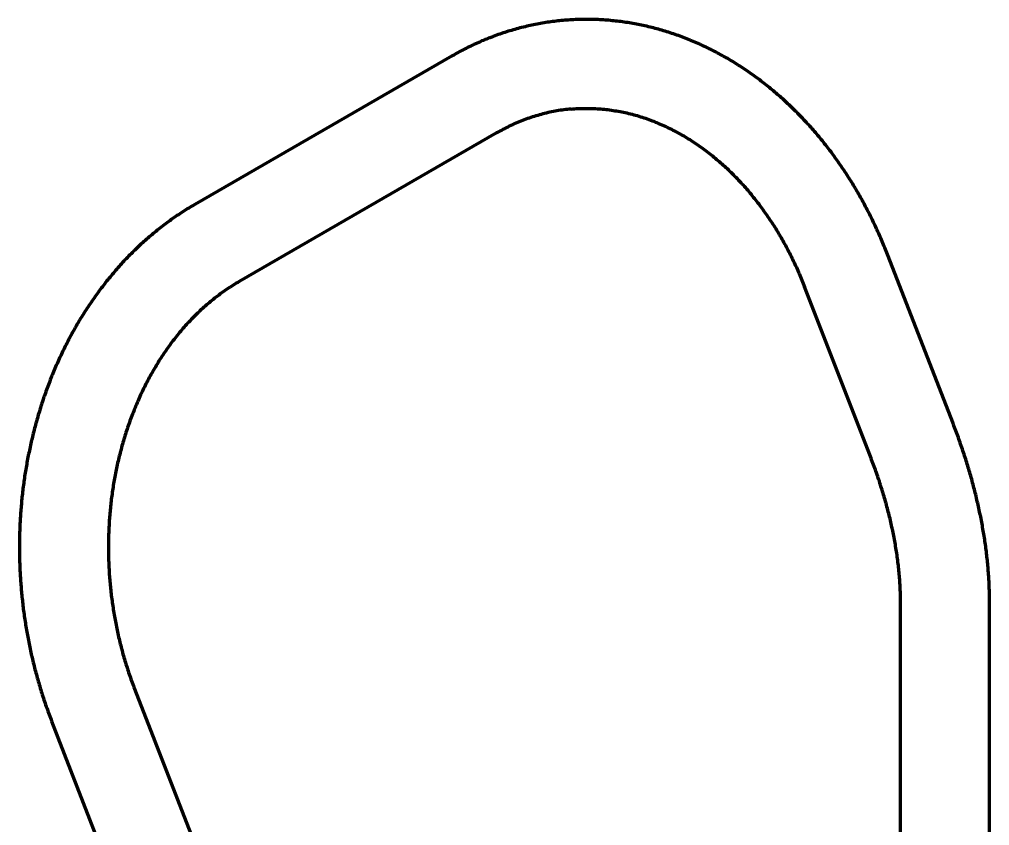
# Model space of a CAD drawing. Header units: millimetres. Extents: x 0 to 2208, y 0 to 420.
# Drawn here: x 180.14 to 193.99, y 88.8 to 100.31 of the extents above; entities that cross this region are included whole.
import ezdxf

# ---------------------------------------------------------------- set-up
doc = ezdxf.new("R2010")
doc.units = ezdxf.units.MM
doc.layers.add('01-VISIBLE', color=7, linetype='CONTINUOUS', lineweight=70)

msp = doc.modelspace()

# ---------------------------------------------------------------- linework, layer by layer
at = {"layer": '01-VISIBLE'}
for p, q in [((186.318, 99.793), (182.645, 97.672)), ((186.953, 98.693), (183.28, 96.572)), ((193.471, 94.534), (192.531, 96.958)), ((192.287, 94.074), (191.347, 96.498)), ((192.718, 83.812), (192.718, 91.989)), ((193.988, 83.16), (193.988, 91.989)), ((181.786, 90.754), (182.727, 88.33)), ((180.602, 90.295), (181.543, 87.871))]:
    msp.add_line(p, q, dxfattribs=at)
for points in [[(192.531, 96.958), (192.522, 96.981), (192.513, 97.004), (192.503, 97.027), (192.494, 97.051), (192.484, 97.074), (192.475, 97.097), (192.465, 97.12), (192.456, 97.143), (192.446, 97.166), (192.436, 97.189), (192.426, 97.212), (192.416, 97.235), (192.406, 97.258), (192.395, 97.28), (192.385, 97.303), (192.375, 97.326), (192.364, 97.349), (192.354, 97.371), (192.343, 97.394), (192.332, 97.416), (192.321, 97.439), (192.31, 97.461), (192.299, 97.484), (192.288, 97.506), (192.277, 97.529), (192.266, 97.551), (192.254, 97.573), (192.243, 97.595), (192.231, 97.618), (192.219, 97.64), (192.208, 97.662), (192.196, 97.684), (192.184, 97.706), (192.172, 97.728), (192.16, 97.75), (192.147, 97.771), (192.135, 97.793), (192.123, 97.815), (192.11, 97.837), (192.098, 97.858), (192.085, 97.88), (192.072, 97.901), (192.059, 97.923), (192.047, 97.944), (192.034, 97.966), (192.02, 97.987), (192.007, 98.008), (191.994, 98.029), (191.981, 98.05), (191.967, 98.071), (191.954, 98.092), (191.94, 98.113), (191.926, 98.134), (191.912, 98.155), (191.899, 98.176), (191.885, 98.197), (191.87, 98.217), (191.856, 98.238), (191.842, 98.259), (191.828, 98.279), (191.813, 98.299), (191.799, 98.32), (191.784, 98.34), (191.769, 98.36), (191.755, 98.381), (191.74, 98.401), (191.725, 98.421), (191.71, 98.441), (191.695, 98.461), (191.679, 98.48), (191.664, 98.5), (191.649, 98.52), (191.633, 98.539), (191.618, 98.559), (191.602, 98.578), (191.586, 98.598), (191.57, 98.617), (191.554, 98.637), (191.538, 98.656), (191.522, 98.675), (191.506, 98.694), (191.49, 98.713), (191.473, 98.732), (191.457, 98.751), (191.44, 98.769), (191.424, 98.788), (191.407, 98.807), (191.39, 98.825), (191.373, 98.844), (191.356, 98.862), (191.339, 98.88), (191.322, 98.898), (191.305, 98.917), (191.287, 98.935), (191.27, 98.952), (191.252, 98.97), (191.235, 98.988), (191.217, 99.006), (191.199, 99.023), (191.182, 99.041), (191.164, 99.058), (191.146, 99.076), (191.128, 99.093), (191.109, 99.11), (191.091, 99.127), (191.073, 99.144), (191.054, 99.161), (191.036, 99.178), (191.017, 99.195), (190.998, 99.211), (190.98, 99.228), (190.961, 99.244), (190.942, 99.261), (190.923, 99.277), (190.904, 99.293), (190.885, 99.309), (190.865, 99.325), (190.846, 99.341), (190.827, 99.357), (190.807, 99.372), (190.787, 99.388), (190.768, 99.403), (190.748, 99.418), (190.728, 99.434), (190.708, 99.449), (190.688, 99.464), (190.668, 99.479), (190.648, 99.494), (190.628, 99.508), (190.608, 99.523), (190.587, 99.537), (190.567, 99.552), (190.546, 99.566), (190.526, 99.58), (190.505, 99.594), (190.484, 99.608), (190.463, 99.622), (190.442, 99.636), (190.421, 99.649), (190.4, 99.663), (190.379, 99.676), (190.358, 99.689), (190.337, 99.703), (190.315, 99.716), (190.294, 99.728), (190.272, 99.741), (190.251, 99.754), (190.229, 99.766), (190.207, 99.779), (190.186, 99.791), (190.164, 99.803), (190.142, 99.815), (190.12, 99.827), (190.098, 99.839), (190.076, 99.851), (190.053, 99.862), (190.031, 99.874), (190.009, 99.885), (189.986, 99.896), (189.964, 99.907), (189.942, 99.918), (189.919, 99.929), (189.896, 99.939), (189.874, 99.95), (189.851, 99.96), (189.828, 99.97), (189.805, 99.98), (189.782, 99.99), (189.759, 100), (189.736, 100.01), (189.713, 100.019), (189.69, 100.029), (189.667, 100.038), (189.643, 100.047), (189.62, 100.056), (189.596, 100.065), (189.573, 100.073), (189.55, 100.082), (189.526, 100.09), (189.502, 100.099), (189.479, 100.107), (189.455, 100.115), (189.431, 100.122), (189.407, 100.13), (189.384, 100.138), (189.36, 100.145), (189.336, 100.152), (189.312, 100.159), (189.288, 100.166), (189.264, 100.173), (189.239, 100.179), (189.215, 100.186), (189.191, 100.192), (189.167, 100.198), (189.143, 100.204), (189.118, 100.21), (189.094, 100.216), (189.07, 100.221), (189.045, 100.227), (189.021, 100.232), (188.996, 100.237), (188.972, 100.242), (188.947, 100.247), (188.923, 100.251), (188.898, 100.256), (188.873, 100.26), (188.849, 100.264), (188.824, 100.268), (188.799, 100.272), (188.774, 100.276), (188.75, 100.279), (188.725, 100.282), (188.7, 100.286), (188.675, 100.289), (188.65, 100.291), (188.626, 100.294), (188.601, 100.296), (188.576, 100.299), (188.551, 100.301), (188.526, 100.303), (188.501, 100.305), (188.476, 100.307), (188.451, 100.308), (188.426, 100.309), (188.401, 100.311), (188.376, 100.312), (188.351, 100.312), (188.326, 100.313), (188.301, 100.314), (188.276, 100.314), (188.251, 100.314), (188.226, 100.314), (188.201, 100.314), (188.176, 100.314), (188.151, 100.313), (188.126, 100.313), (188.101, 100.312), (188.076, 100.311), (188.051, 100.31), (188.026, 100.308), (188.001, 100.307), (187.976, 100.305), (187.951, 100.303), (187.926, 100.301), (187.901, 100.299), (187.876, 100.297), (187.852, 100.294), (187.827, 100.292), (187.802, 100.289), (187.777, 100.286), (187.752, 100.283), (187.727, 100.28), (187.703, 100.276), (187.678, 100.273), (187.653, 100.269), (187.629, 100.265), (187.604, 100.261), (187.579, 100.256), (187.555, 100.252), (187.53, 100.247), (187.505, 100.242), (187.481, 100.237), (187.456, 100.232), (187.432, 100.227), (187.408, 100.222), (187.383, 100.216), (187.359, 100.21), (187.335, 100.204), (187.31, 100.198), (187.286, 100.192), (187.262, 100.186), (187.238, 100.179), (187.214, 100.172), (187.19, 100.166), (187.166, 100.158), (187.142, 100.151), (187.118, 100.144), (187.094, 100.136), (187.07, 100.129), (187.046, 100.121), (187.023, 100.113), (186.999, 100.105), (186.975, 100.097), (186.952, 100.088), (186.928, 100.08), (186.905, 100.071), (186.882, 100.062), (186.858, 100.053), (186.835, 100.044), (186.812, 100.034), (186.789, 100.025), (186.766, 100.015), (186.743, 100.006), (186.72, 99.996), (186.697, 99.986), (186.674, 99.975), (186.651, 99.965), (186.628, 99.954), (186.606, 99.944), (186.583, 99.933), (186.561, 99.922), (186.538, 99.911), (186.516, 99.9), (186.494, 99.888), (186.471, 99.877), (186.449, 99.865), (186.427, 99.854), (186.405, 99.842), (186.383, 99.83), (186.362, 99.818), (186.34, 99.805), (186.318, 99.793)], [(188.015, 99.034), (187.99, 99.032), (187.964, 99.029), (187.939, 99.026), (187.913, 99.023), (187.888, 99.02), (187.863, 99.016), (187.838, 99.012), (187.812, 99.008), (187.787, 99.003), (187.762, 98.999), (187.737, 98.994), (187.712, 98.988), (187.687, 98.983), (187.662, 98.977), (187.637, 98.971), (187.613, 98.965), (187.588, 98.958), (187.563, 98.951), (187.539, 98.944), (187.514, 98.937), (187.49, 98.93), (187.465, 98.922), (187.441, 98.914), (187.417, 98.906), (187.393, 98.897), (187.369, 98.888), (187.345, 98.879), (187.321, 98.87), (187.297, 98.861), (187.274, 98.851), (187.25, 98.841), (187.227, 98.831), (187.203, 98.821), (187.18, 98.81), (187.157, 98.8), (187.134, 98.789), (187.111, 98.777), (187.088, 98.766), (187.065, 98.754), (187.042, 98.742), (187.02, 98.73), (186.998, 98.718), (186.975, 98.706), (186.953, 98.693)], [(188.015, 99.034), (188.04, 99.036), (188.065, 99.038), (188.09, 99.04), (188.115, 99.041), (188.14, 99.042), (188.165, 99.043), (188.19, 99.044), (188.215, 99.044), (188.24, 99.044), (188.265, 99.044), (188.291, 99.044), (188.316, 99.043), (188.341, 99.042), (188.366, 99.041), (188.391, 99.039), (188.416, 99.038), (188.441, 99.036), (188.466, 99.034), (188.491, 99.031), (188.516, 99.028), (188.541, 99.026), (188.565, 99.022), (188.59, 99.019), (188.615, 99.015), (188.64, 99.011), (188.665, 99.007), (188.689, 99.003), (188.714, 98.998), (188.739, 98.994), (188.763, 98.988), (188.788, 98.983), (188.812, 98.978), (188.836, 98.972), (188.861, 98.966), (188.885, 98.96), (188.909, 98.953), (188.933, 98.946), (188.958, 98.94), (188.982, 98.932), (189.006, 98.925), (189.03, 98.918), (189.053, 98.91), (189.077, 98.902), (189.101, 98.894), (189.124, 98.885), (189.148, 98.877), (189.171, 98.868), (189.195, 98.859), (189.218, 98.849), (189.241, 98.84), (189.265, 98.83), (189.288, 98.82), (189.311, 98.81), (189.333, 98.8), (189.356, 98.79), (189.379, 98.779), (189.402, 98.768), (189.424, 98.757), (189.447, 98.746), (189.469, 98.735), (189.491, 98.723), (189.513, 98.711), (189.535, 98.699), (189.557, 98.687), (189.579, 98.675), (189.601, 98.663), (189.623, 98.65), (189.644, 98.637), (189.666, 98.624), (189.687, 98.611), (189.708, 98.598), (189.729, 98.584), (189.75, 98.571), (189.771, 98.557), (189.792, 98.543), (189.813, 98.529), (189.834, 98.515), (189.854, 98.5), (189.875, 98.486), (189.895, 98.471), (189.915, 98.456), (189.935, 98.441), (189.955, 98.426), (189.975, 98.411), (189.995, 98.395), (190.015, 98.38), (190.034, 98.364), (190.054, 98.348), (190.073, 98.332), (190.092, 98.316), (190.111, 98.3), (190.13, 98.284), (190.149, 98.267), (190.168, 98.25), (190.187, 98.234), (190.205, 98.217), (190.223, 98.2), (190.242, 98.183), (190.26, 98.165), (190.278, 98.148), (190.296, 98.131), (190.314, 98.113), (190.332, 98.095), (190.349, 98.077), (190.367, 98.06), (190.384, 98.041), (190.402, 98.023), (190.419, 98.005), (190.436, 97.987), (190.453, 97.968), (190.47, 97.95), (190.486, 97.931), (190.503, 97.912), (190.519, 97.893), (190.536, 97.874), (190.552, 97.855), (190.568, 97.836), (190.584, 97.817), (190.6, 97.797), (190.616, 97.778), (190.632, 97.758), (190.647, 97.739), (190.663, 97.719), (190.678, 97.699), (190.693, 97.679), (190.708, 97.659), (190.723, 97.639), (190.738, 97.619), (190.753, 97.599), (190.768, 97.578), (190.782, 97.558), (190.797, 97.537), (190.811, 97.517), (190.825, 97.496), (190.839, 97.475), (190.853, 97.454), (190.867, 97.434), (190.881, 97.413), (190.894, 97.392), (190.908, 97.37), (190.921, 97.349), (190.935, 97.328), (190.948, 97.307), (190.961, 97.285), (190.974, 97.264), (190.987, 97.242), (190.999, 97.221), (191.012, 97.199), (191.024, 97.177), (191.037, 97.155), (191.049, 97.133), (191.061, 97.112), (191.073, 97.09), (191.085, 97.067), (191.097, 97.045), (191.109, 97.023), (191.12, 97.001), (191.132, 96.979), (191.143, 96.956), (191.154, 96.934), (191.166, 96.911), (191.177, 96.889), (191.187, 96.866), (191.198, 96.844), (191.209, 96.821), (191.22, 96.798), (191.23, 96.775), (191.24, 96.753), (191.251, 96.73), (191.261, 96.707), (191.271, 96.684), (191.281, 96.661), (191.29, 96.638), (191.3, 96.615), (191.31, 96.591), (191.319, 96.568), (191.328, 96.545), (191.338, 96.522), (191.347, 96.498)], [(182.645, 97.672), (182.623, 97.659), (182.601, 97.647), (182.58, 97.634), (182.558, 97.621), (182.537, 97.608), (182.516, 97.594), (182.495, 97.581), (182.474, 97.568), (182.453, 97.554), (182.432, 97.54), (182.411, 97.526), (182.39, 97.512), (182.369, 97.498), (182.349, 97.484), (182.328, 97.47), (182.308, 97.455), (182.287, 97.44), (182.267, 97.426), (182.247, 97.411), (182.227, 97.396), (182.207, 97.381), (182.187, 97.366), (182.167, 97.35), (182.148, 97.335), (182.128, 97.319), (182.108, 97.304), (182.089, 97.288), (182.069, 97.272), (182.05, 97.256), (182.031, 97.24), (182.012, 97.224), (181.993, 97.208), (181.974, 97.191), (181.955, 97.175), (181.936, 97.158), (181.918, 97.141), (181.899, 97.124), (181.881, 97.108), (181.862, 97.091), (181.844, 97.073), (181.826, 97.056), (181.808, 97.039), (181.79, 97.021), (181.772, 97.004), (181.754, 96.986), (181.737, 96.969), (181.719, 96.951), (181.701, 96.933), (181.684, 96.915), (181.667, 96.897), (181.649, 96.879), (181.632, 96.86), (181.615, 96.842), (181.598, 96.823), (181.582, 96.805), (181.565, 96.786), (181.548, 96.768), (181.532, 96.749), (181.515, 96.73), (181.499, 96.711), (181.483, 96.692), (181.467, 96.673), (181.45, 96.653), (181.435, 96.634), (181.419, 96.615), (181.403, 96.595), (181.387, 96.576), (181.372, 96.556), (181.356, 96.536), (181.341, 96.517), (181.326, 96.497), (181.311, 96.477), (181.295, 96.457), (181.28, 96.437), (181.266, 96.417), (181.251, 96.396), (181.236, 96.376), (181.222, 96.356), (181.207, 96.335), (181.193, 96.315), (181.179, 96.294), (181.164, 96.273), (181.15, 96.253), (181.136, 96.232), (181.123, 96.211), (181.109, 96.19), (181.095, 96.169), (181.082, 96.148), (181.068, 96.127), (181.055, 96.106), (181.041, 96.085), (181.028, 96.063), (181.015, 96.042), (181.002, 96.02), (180.989, 95.999), (180.977, 95.977), (180.964, 95.956), (180.951, 95.934), (180.939, 95.912), (180.927, 95.891), (180.914, 95.869), (180.902, 95.847), (180.89, 95.825), (180.878, 95.803), (180.866, 95.781), (180.854, 95.759), (180.843, 95.737), (180.831, 95.714), (180.82, 95.692), (180.808, 95.67), (180.797, 95.648), (180.786, 95.625), (180.775, 95.603), (180.764, 95.58), (180.753, 95.558), (180.742, 95.535), (180.731, 95.512), (180.721, 95.49), (180.71, 95.467), (180.7, 95.444), (180.69, 95.421), (180.68, 95.398), (180.669, 95.376), (180.659, 95.353), (180.65, 95.33), (180.64, 95.306), (180.63, 95.283), (180.62, 95.26), (180.611, 95.237), (180.602, 95.214), (180.592, 95.191), (180.583, 95.167), (180.574, 95.144), (180.565, 95.121), (180.556, 95.097), (180.547, 95.074), (180.538, 95.05), (180.53, 95.027), (180.521, 95.003), (180.513, 94.98), (180.505, 94.956), (180.496, 94.932), (180.488, 94.909), (180.48, 94.885), (180.472, 94.861), (180.464, 94.837), (180.457, 94.814), (180.449, 94.79), (180.441, 94.766), (180.434, 94.742), (180.427, 94.718), (180.419, 94.694), (180.412, 94.67), (180.405, 94.646), (180.398, 94.622), (180.391, 94.598), (180.384, 94.574), (180.378, 94.55), (180.371, 94.526), (180.365, 94.501), (180.358, 94.477), (180.352, 94.453), (180.346, 94.429), (180.34, 94.404), (180.334, 94.38), (180.328, 94.356), (180.322, 94.331), (180.316, 94.307), (180.31, 94.283), (180.305, 94.258), (180.299, 94.234), (180.294, 94.209), (180.289, 94.185), (180.284, 94.16), (180.279, 94.136), (180.274, 94.111), (180.269, 94.087), (180.264, 94.062), (180.259, 94.038), (180.255, 94.013), (180.25, 93.988), (180.246, 93.964), (180.241, 93.939), (180.237, 93.914), (180.233, 93.89), (180.229, 93.865), (180.225, 93.84), (180.221, 93.815), (180.217, 93.791), (180.214, 93.766), (180.21, 93.741), (180.206, 93.716), (180.203, 93.691), (180.2, 93.667), (180.197, 93.642), (180.193, 93.617), (180.19, 93.592), (180.188, 93.567), (180.185, 93.542), (180.182, 93.517), (180.179, 93.493), (180.177, 93.468), (180.174, 93.443), (180.172, 93.418), (180.17, 93.393), (180.167, 93.368), (180.165, 93.343), (180.163, 93.318), (180.161, 93.293), (180.159, 93.268), (180.158, 93.243), (180.156, 93.218), (180.155, 93.193), (180.153, 93.168), (180.152, 93.143), (180.15, 93.118), (180.149, 93.093), (180.148, 93.068), (180.147, 93.043), (180.146, 93.018), (180.145, 92.993), (180.145, 92.968), (180.144, 92.943), (180.143, 92.918), (180.143, 92.893), (180.143, 92.868), (180.142, 92.843), (180.142, 92.818), (180.142, 92.793), (180.142, 92.768), (180.142, 92.743), (180.142, 92.718), (180.143, 92.692), (180.143, 92.667), (180.143, 92.642), (180.144, 92.617), (180.145, 92.592), (180.145, 92.567), (180.146, 92.542), (180.147, 92.517), (180.148, 92.492), (180.149, 92.467), (180.15, 92.442), (180.151, 92.417), (180.153, 92.392), (180.154, 92.367), (180.156, 92.342), (180.157, 92.317), (180.159, 92.292), (180.161, 92.267), (180.163, 92.242), (180.165, 92.217), (180.167, 92.192), (180.169, 92.167), (180.171, 92.142), (180.173, 92.117), (180.176, 92.093), (180.178, 92.068), (180.181, 92.043), (180.184, 92.018), (180.186, 91.993), (180.189, 91.968), (180.192, 91.943), (180.195, 91.918), (180.198, 91.893), (180.202, 91.869), (180.205, 91.844), (180.208, 91.819), (180.212, 91.794), (180.215, 91.769), (180.219, 91.745), (180.223, 91.72), (180.227, 91.695), (180.231, 91.67), (180.235, 91.646), (180.239, 91.621), (180.243, 91.596), (180.247, 91.572), (180.252, 91.547), (180.256, 91.522), (180.261, 91.498), (180.265, 91.473), (180.27, 91.449), (180.275, 91.424), (180.28, 91.399), (180.285, 91.375), (180.29, 91.35), (180.295, 91.326), (180.3, 91.301), (180.306, 91.277), (180.311, 91.252), (180.317, 91.228), (180.322, 91.204), (180.328, 91.179), (180.334, 91.155), (180.34, 91.131), (180.346, 91.106), (180.352, 91.082), (180.358, 91.058), (180.364, 91.033), (180.371, 91.009), (180.377, 90.985), (180.384, 90.961), (180.39, 90.937), (180.397, 90.913), (180.404, 90.888), (180.411, 90.864), (180.418, 90.84), (180.425, 90.816), (180.432, 90.792), (180.439, 90.768), (180.446, 90.744), (180.454, 90.72), (180.461, 90.696), (180.469, 90.673), (180.476, 90.649), (180.484, 90.625), (180.492, 90.601), (180.5, 90.577), (180.508, 90.554), (180.516, 90.53), (180.524, 90.506), (180.533, 90.483), (180.541, 90.459), (180.55, 90.436), (180.558, 90.412), (180.567, 90.389), (180.576, 90.365), (180.584, 90.342), (180.593, 90.318), (180.602, 90.295)], [(183.28, 96.572), (183.258, 96.559), (183.236, 96.547), (183.215, 96.534), (183.194, 96.52), (183.173, 96.507), (183.151, 96.493), (183.131, 96.48), (183.11, 96.466), (183.089, 96.452), (183.068, 96.437), (183.048, 96.423), (183.028, 96.408), (183.007, 96.394), (182.987, 96.379), (182.967, 96.364), (182.947, 96.348), (182.928, 96.333), (182.908, 96.317), (182.889, 96.301), (182.869, 96.286), (182.85, 96.269), (182.831, 96.253), (182.812, 96.237), (182.793, 96.22), (182.774, 96.204), (182.756, 96.187), (182.737, 96.17), (182.719, 96.153), (182.701, 96.136), (182.683, 96.118), (182.665, 96.101), (182.647, 96.083), (182.629, 96.065), (182.612, 96.047), (182.594, 96.029), (182.577, 96.011), (182.56, 95.993), (182.543, 95.975), (182.526, 95.956), (182.509, 95.937), (182.493, 95.919), (182.476, 95.9), (182.46, 95.881), (182.444, 95.862), (182.428, 95.842), (182.412, 95.823), (182.396, 95.804), (182.38, 95.784), (182.365, 95.764), (182.349, 95.745), (182.334, 95.725), (182.319, 95.705), (182.304, 95.685), (182.289, 95.665), (182.274, 95.644), (182.26, 95.624), (182.245, 95.604), (182.231, 95.583), (182.217, 95.562), (182.203, 95.542), (182.189, 95.521), (182.175, 95.5), (182.161, 95.479), (182.148, 95.458), (182.134, 95.437), (182.121, 95.416), (182.108, 95.394), (182.095, 95.373), (182.082, 95.351), (182.069, 95.33), (182.056, 95.308), (182.044, 95.286), (182.031, 95.265), (182.019, 95.243), (182.007, 95.221), (181.995, 95.199), (181.983, 95.177), (181.972, 95.155), (181.96, 95.132), (181.948, 95.11), (181.937, 95.088), (181.926, 95.065), (181.915, 95.043), (181.904, 95.02), (181.893, 94.998), (181.882, 94.975), (181.872, 94.952), (181.861, 94.93), (181.851, 94.907), (181.841, 94.884), (181.831, 94.861), (181.821, 94.838), (181.811, 94.815), (181.801, 94.792), (181.792, 94.769), (181.782, 94.746), (181.773, 94.722), (181.764, 94.699), (181.754, 94.676), (181.746, 94.652), (181.737, 94.629), (181.728, 94.605), (181.719, 94.582), (181.711, 94.558), (181.703, 94.535), (181.694, 94.511), (181.686, 94.487), (181.678, 94.463), (181.67, 94.44), (181.663, 94.416), (181.655, 94.392), (181.648, 94.368), (181.64, 94.344), (181.633, 94.32), (181.626, 94.296), (181.619, 94.272), (181.612, 94.248), (181.605, 94.224), (181.599, 94.2), (181.592, 94.175), (181.586, 94.151), (181.579, 94.127), (181.573, 94.103), (181.567, 94.078), (181.561, 94.054), (181.555, 94.03), (181.55, 94.005), (181.544, 93.981), (181.539, 93.956), (181.533, 93.932), (181.528, 93.907), (181.523, 93.883), (181.518, 93.858), (181.513, 93.834), (181.508, 93.809), (181.504, 93.784), (181.499, 93.76), (181.495, 93.735), (181.491, 93.711), (181.486, 93.686), (181.482, 93.661), (181.478, 93.636), (181.475, 93.612), (181.471, 93.587), (181.467, 93.562), (181.464, 93.537), (181.46, 93.512), (181.457, 93.488), (181.454, 93.463), (181.451, 93.438), (181.448, 93.413), (181.445, 93.388), (181.443, 93.363), (181.44, 93.338), (181.438, 93.313), (181.435, 93.288), (181.433, 93.263), (181.431, 93.238), (181.429, 93.213), (181.427, 93.188), (181.425, 93.163), (181.424, 93.138), (181.422, 93.113), (181.421, 93.088), (181.419, 93.063), (181.418, 93.038), (181.417, 93.013), (181.416, 92.988), (181.415, 92.963), (181.414, 92.938), (181.414, 92.913), (181.413, 92.888), (181.413, 92.863), (181.412, 92.838), (181.412, 92.813), (181.412, 92.788), (181.412, 92.763), (181.412, 92.738), (181.412, 92.713), (181.413, 92.688), (181.413, 92.663), (181.414, 92.638), (181.414, 92.613), (181.415, 92.587), (181.416, 92.562), (181.417, 92.537), (181.418, 92.512), (181.419, 92.487), (181.421, 92.462), (181.422, 92.437), (181.424, 92.412), (181.425, 92.387), (181.427, 92.362), (181.429, 92.337), (181.431, 92.312), (181.433, 92.287), (181.435, 92.262), (181.438, 92.237), (181.44, 92.213), (181.443, 92.188), (181.445, 92.163), (181.448, 92.138), (181.451, 92.113), (181.454, 92.088), (181.457, 92.063), (181.46, 92.038), (181.464, 92.013), (181.467, 91.989), (181.471, 91.964), (181.474, 91.939), (181.478, 91.914), (181.482, 91.89), (181.486, 91.865), (181.49, 91.84), (181.494, 91.815), (181.498, 91.791), (181.503, 91.766), (181.507, 91.741), (181.512, 91.717), (181.517, 91.692), (181.521, 91.668), (181.526, 91.643), (181.531, 91.618), (181.537, 91.594), (181.542, 91.569), (181.547, 91.545), (181.553, 91.521), (181.558, 91.496), (181.564, 91.472), (181.57, 91.447), (181.576, 91.423), (181.582, 91.399), (181.588, 91.374), (181.594, 91.35), (181.601, 91.326), (181.607, 91.302), (181.614, 91.277), (181.62, 91.253), (181.627, 91.229), (181.634, 91.205), (181.641, 91.181), (181.648, 91.157), (181.655, 91.133), (181.663, 91.109), (181.67, 91.085), (181.678, 91.061), (181.686, 91.038), (181.693, 91.014), (181.701, 90.99), (181.709, 90.966), (181.717, 90.942), (181.726, 90.919), (181.734, 90.895), (181.742, 90.872), (181.751, 90.848), (181.76, 90.825), (181.768, 90.801), (181.777, 90.778), (181.786, 90.754)], [(193.988, 91.989), (193.988, 92.014), (193.988, 92.039), (193.988, 92.064), (193.987, 92.09), (193.987, 92.115), (193.986, 92.14), (193.985, 92.165), (193.984, 92.19), (193.983, 92.215), (193.982, 92.24), (193.981, 92.265), (193.98, 92.29), (193.978, 92.315), (193.977, 92.34), (193.975, 92.365), (193.974, 92.39), (193.972, 92.415), (193.97, 92.44), (193.968, 92.466), (193.966, 92.491), (193.963, 92.516), (193.961, 92.541), (193.958, 92.566), (193.956, 92.59), (193.953, 92.615), (193.951, 92.64), (193.948, 92.665), (193.945, 92.69), (193.942, 92.715), (193.939, 92.74), (193.935, 92.765), (193.932, 92.79), (193.929, 92.815), (193.925, 92.84), (193.921, 92.864), (193.918, 92.889), (193.914, 92.914), (193.91, 92.939), (193.906, 92.964), (193.902, 92.988), (193.898, 93.013), (193.893, 93.038), (193.889, 93.063), (193.885, 93.087), (193.88, 93.112), (193.876, 93.137), (193.871, 93.161), (193.866, 93.186), (193.861, 93.211), (193.856, 93.235), (193.851, 93.26), (193.846, 93.284), (193.841, 93.309), (193.835, 93.334), (193.83, 93.358), (193.825, 93.383), (193.819, 93.407), (193.813, 93.432), (193.808, 93.456), (193.802, 93.48), (193.796, 93.505), (193.79, 93.529), (193.784, 93.554), (193.778, 93.578), (193.772, 93.602), (193.765, 93.627), (193.759, 93.651), (193.753, 93.675), (193.746, 93.699), (193.739, 93.724), (193.733, 93.748), (193.726, 93.772), (193.719, 93.796), (193.712, 93.82), (193.705, 93.844), (193.698, 93.868), (193.691, 93.892), (193.684, 93.917), (193.677, 93.941), (193.669, 93.965), (193.662, 93.989), (193.654, 94.013), (193.647, 94.036), (193.639, 94.06), (193.631, 94.084), (193.624, 94.108), (193.616, 94.132), (193.608, 94.156), (193.6, 94.18), (193.592, 94.203), (193.584, 94.227), (193.575, 94.251), (193.567, 94.275), (193.559, 94.298), (193.55, 94.322), (193.542, 94.345), (193.533, 94.369), (193.525, 94.393), (193.516, 94.416), (193.507, 94.44), (193.498, 94.463), (193.489, 94.487), (193.48, 94.51), (193.471, 94.534)], [(192.718, 91.989), (192.718, 92.014), (192.718, 92.039), (192.717, 92.065), (192.717, 92.09), (192.716, 92.115), (192.715, 92.14), (192.714, 92.165), (192.713, 92.191), (192.712, 92.216), (192.711, 92.241), (192.709, 92.266), (192.707, 92.291), (192.706, 92.316), (192.704, 92.341), (192.702, 92.366), (192.699, 92.392), (192.697, 92.417), (192.695, 92.442), (192.692, 92.467), (192.689, 92.492), (192.686, 92.517), (192.683, 92.542), (192.68, 92.567), (192.677, 92.592), (192.674, 92.617), (192.67, 92.642), (192.667, 92.667), (192.663, 92.692), (192.659, 92.716), (192.655, 92.741), (192.651, 92.766), (192.647, 92.791), (192.643, 92.816), (192.639, 92.841), (192.634, 92.865), (192.63, 92.89), (192.625, 92.915), (192.62, 92.94), (192.615, 92.964), (192.61, 92.989), (192.605, 93.014), (192.6, 93.038), (192.595, 93.063), (192.589, 93.088), (192.584, 93.112), (192.578, 93.137), (192.572, 93.161), (192.567, 93.186), (192.561, 93.21), (192.555, 93.235), (192.549, 93.259), (192.542, 93.284), (192.536, 93.308), (192.53, 93.332), (192.523, 93.357), (192.517, 93.381), (192.51, 93.405), (192.503, 93.429), (192.496, 93.454), (192.489, 93.478), (192.482, 93.502), (192.475, 93.526), (192.468, 93.55), (192.461, 93.574), (192.453, 93.599), (192.446, 93.623), (192.438, 93.647), (192.43, 93.671), (192.423, 93.695), (192.415, 93.719), (192.407, 93.742), (192.399, 93.766), (192.391, 93.79), (192.383, 93.814), (192.374, 93.838), (192.366, 93.862), (192.358, 93.885), (192.349, 93.909), (192.341, 93.933), (192.332, 93.956), (192.323, 93.98), (192.314, 94.004), (192.305, 94.027), (192.296, 94.051), (192.287, 94.074)]]:
    msp.add_lwpolyline(points, dxfattribs=at)

doc.saveas('drawing.dxf')
